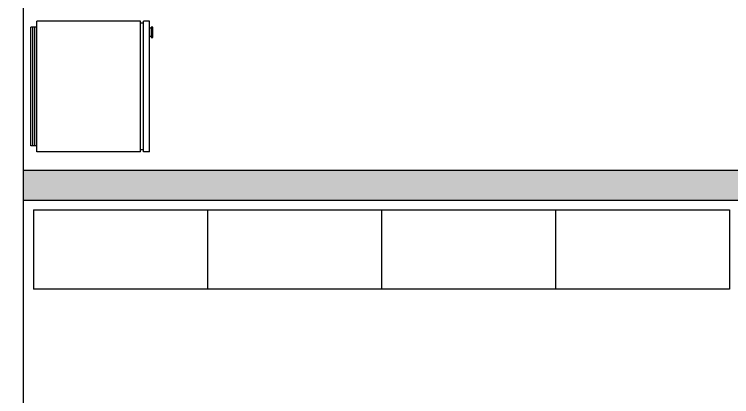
# Model space of a CAD drawing. Header units: metres. Extents: x 95 to 486, y 2972 to 3465.
# Drawn here: x 171.79 to 175.418, y 3242.01 to 3243.941 of the extents above; entities that cross this region are included whole.
import ezdxf

# ---------------------------------------------------------------- set-up
doc = ezdxf.new("R2010")
doc.units = ezdxf.units.M
for name, color, linetype in [('0_HOJA-CARATULA', 7, 'Continuous'), ('0_MUROS', 7, 'Continuous'), ('E_EQUIPAMIENTO', 1, 'Continuous')]:
    doc.layers.add(name, color=color, linetype=linetype)

# ---------------------------------------------------------------- blocks, each defined once
blk = doc.blocks.new('HELADERA')
at = {"color": 1}
for p, q in [((-0.2876, 0.2686), (0.3124, 0.2686)), ((-0.2876, 0.2386), (-0.2876, 0.2686)), ((-0.2876, 0.2586), (0.3124, 0.2586)), ((0.3124, 0.2386), (0.3124, 0.2686)), ((-0.3176, 0.2386), (0.3424, 0.2386)), ((-0.3176, -0.2864), (-0.3176, 0.2386)), ((-0.2876, 0.2486), (0.3124, 0.2486)), ((0.3424, -0.2864), (0.3424, 0.2386)), ((-0.3176, -0.2864), (0.3424, -0.2864)), ((-0.3076, -0.3014), (-0.3076, -0.2864)), ((0.3324, -0.3014), (0.3324, -0.2864)), ((-0.3176, -0.3014), (0.3424, -0.3014)), ((-0.3176, -0.3314), (-0.3176, -0.3014)), ((0.3424, -0.3314), (0.3424, -0.3014)), ((-0.3176, -0.3314), (0.3424, -0.3314)), ((0.3121, -0.3396), (0.2604, -0.3396)), ((0.2604, -0.3396), (0.2604, -0.3475)), ((0.2604, -0.3475), (0.3121, -0.3475)), ((0.2653, -0.3396), (0.2653, -0.3314)), ((0.3081, -0.3396), (0.3081, -0.3314)), ((0.3121, -0.3475), (0.3121, -0.3396))]:
    blk.add_line(p, q, dxfattribs=at)

msp = doc.modelspace()

# ---------------------------------------------------------------- hatches: boundary and pattern name
at = {"layer": '0_MUROS'}
h = msp.add_hatch(color=256, dxfattribs=at)
h.paths.add_polyline_path([(181.3361, 3246.9036), (171.8361, 3246.9036), (171.8361, 3246.7536), (181.1861, 3246.7536), (181.1861, 3244.0536), (181.3361, 3244.0536)])
h.paths.add_polyline_path([(181.3361, 3243.1536), (181.3361, 3243.2536), (181.1861, 3243.2536), (181.1861, 3243.1536), (171.8361, 3243.1536), (171.8361, 3243.0036), (177.1861, 3243.0036), (177.1861, 3242.3036), (177.2861, 3242.3036), (177.2861, 3243.0036), (181.1861, 3243.0036), (181.1861, 3242.1036), (181.3361, 3242.1036)])

# ---------------------------------------------------------------- linework, layer by layer
at = {"layer": '0_HOJA-CARATULA'}
msp.add_circle((196.2281, 3222.4589), 101.1095, dxfattribs=at)
at = {"layer": '0_MUROS'}
for p, q in [((171.8361, 3232.0536), (171.8361, 3252.2436)), ((171.8361, 3243.1536), (181.1861, 3243.1536)), ((171.8361, 3243.0036), (177.1861, 3243.0036))]:
    msp.add_line(p, q, dxfattribs=at)
at = {"layer": 'E_EQUIPAMIENTO'}
for p, q in [((171.8861, 3242.9536), (171.8861, 3242.5536)), ((171.8861, 3242.9536), (175.4061, 3242.9536)), ((172.7661, 3242.9536), (172.7661, 3242.5536)), ((173.6461, 3242.9536), (173.6461, 3242.5536)), ((174.5261, 3242.9536), (174.5261, 3242.5536)), ((175.4061, 3242.9536), (175.4061, 3242.5536)), ((175.4061, 3242.5536), (171.8861, 3242.5536))]:
    msp.add_line(p, q, dxfattribs=at)

# ---------------------------------------------------------------- block references
at = {"layer": '0_MUROS', "rotation": 90}
msp.add_blockref('HELADERA', (172.1421, 3243.5641), dxfattribs=at)

doc.saveas('drawing.dxf')
